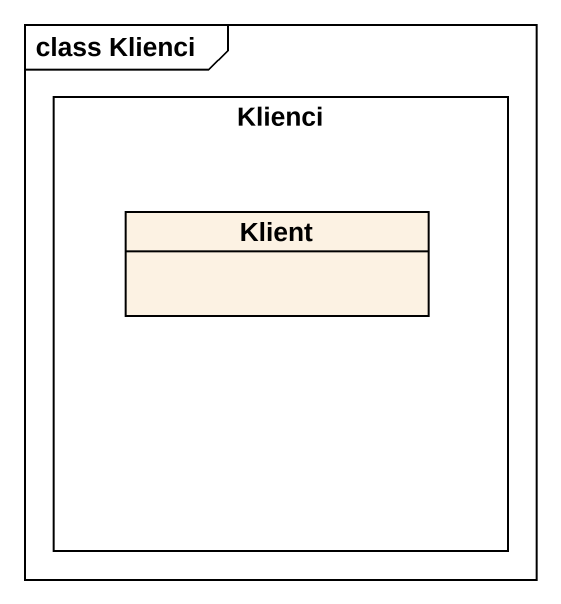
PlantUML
@startuml
mainframe class Klienci
hide circle
hide empty members
rectangle Klienci {
  class Klient
}
@enduml
